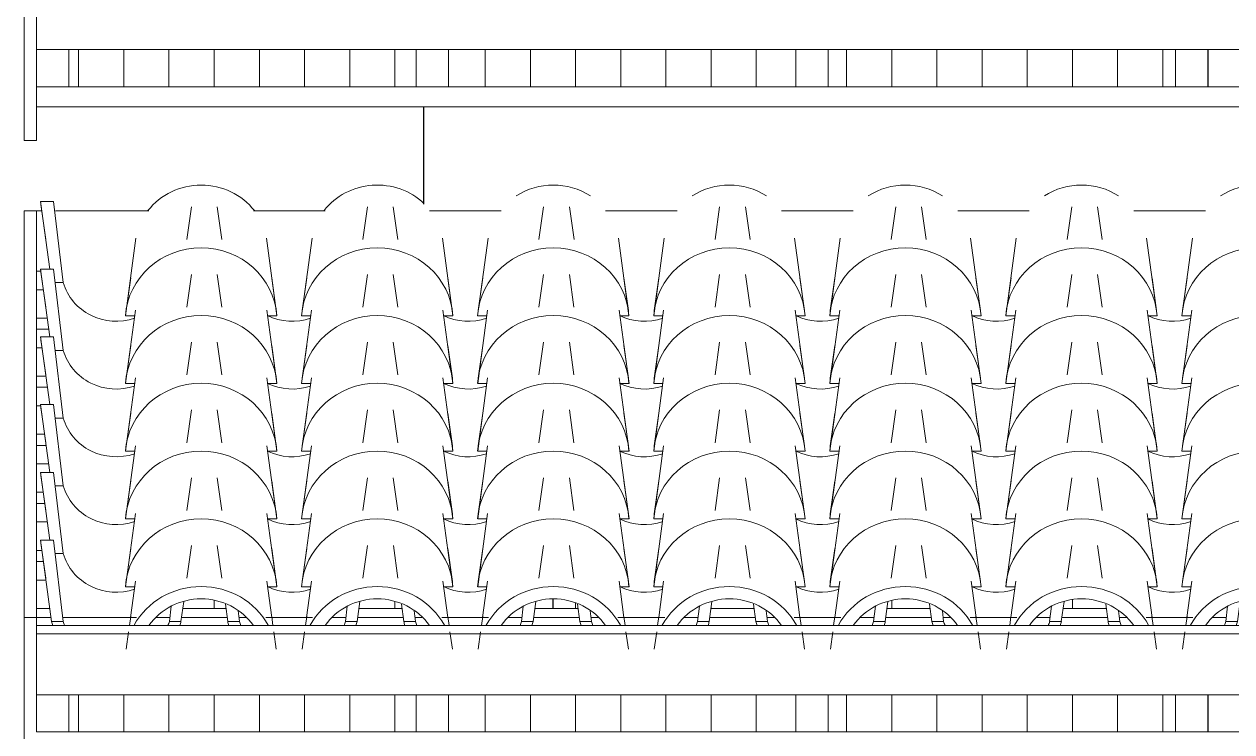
# Model space of a CAD drawing. Header units: millimetres. Extents: x -23755 to 62003, y -3000 to 6760.
# Drawn here: x 26738 to 28609, y 2606 to 3703 of the extents above; entities that cross this region are included whole.
import ezdxf

# ---------------------------------------------------------------- set-up
doc = ezdxf.new("R2010")
doc.units = ezdxf.units.MM
for name, color, linetype, lineweight in [('A-GLAZ-CURT', 52, 'Continuous', 9), ('A-GLAZ-CWMG', 51, 'Continuous', 9), ('A-ROOF', 132, 'Continuous', 9), ('A-ROOF-OTLN', 132, 'Continuous', 9), ('A-ROOF-PATT', 132, 'Continuous', 9), ('A-WALL', 113, 'Continuous', 25), ('S-COLS', 52, 'Continuous', 25)]:
    doc.layers.add(name, color=color, linetype=linetype, lineweight=lineweight)

# ---------------------------------------------------------------- blocks, each defined once
blk = doc.blocks.new('Rectangular Mullion - Ripa-3577153-FACHADA FRONTAL')
at = {"layer": 'A-GLAZ-CWMG'}
for p, q in [((-8248.4, 3320.1), (-8255.4, 3320.1)), ((-8244.5, 3291.4), (-8255.4, 3291.4))]:
    blk.add_line(p, q, dxfattribs=at)
blk = doc.blocks.new('Rectangular Mullion - Ripa-3577161-FACHADA FRONTAL')
at = {"layer": 'A-GLAZ-CWMG'}
for p, q in [((-8234.5, 2797.3), (-8255.4, 2797.3)), ((-7961.7, 2797.3), (-8028.7, 2797.3)), ((-7688.9, 2797.3), (-7755.8, 2797.3)), ((-7416, 2797.3), (-7483, 2797.3)), ((-7143.2, 2797.3), (-7210.2, 2797.3)), ((-6870.4, 2797.3), (-6937.4, 2797.3)), ((-6597.6, 2797.3), (-6664.5, 2797.3))]:
    blk.add_line(p, q, dxfattribs=at)
blk = doc.blocks.new('Rectangular Mullion - Ripa-V257-FACHADA FRONTAL')
at = {"layer": 'A-GLAZ-CWMG'}
for p, q in [((-8246.7, 2887.3), (-8255.4, 2887.3)), ((-8244.3, 2870.1), (-8255.4, 2870.1)), ((-8240.5, 2841.4), (-8255.4, 2841.4))]:
    blk.add_line(p, q, dxfattribs=at)
blk = doc.blocks.new('Rectangular Mullion - Ripa-V258-FACHADA FRONTAL')
at = {"layer": 'A-GLAZ-CWMG'}
for p, q in [((-8244.6, 2977.3), (-8255.4, 2977.3)), ((-8242.3, 2960.1), (-8255.4, 2960.1)), ((-8238.4, 2931.4), (-8255.4, 2931.4))]:
    blk.add_line(p, q, dxfattribs=at)
blk = doc.blocks.new('Rectangular Mullion - Ripa-V259-FACHADA FRONTAL')
at = {"layer": 'A-GLAZ-CWMG'}
for p, q in [((-8242.6, 3067.3), (-8255.4, 3067.3)), ((-8240.3, 3050.1), (-8255.4, 3050.1)), ((-8236.4, 3021.4), (-8255.4, 3021.4))]:
    blk.add_line(p, q, dxfattribs=at)
blk = doc.blocks.new('Rectangular Mullion - Ripa-V260-FACHADA FRONTAL')
at = {"layer": 'A-GLAZ-CWMG'}
for p, q in [((-8240.6, 3157.3), (-8255.4, 3157.3)), ((-8238.3, 3140.1), (-8255.4, 3140.1)), ((-8248.6, 3111.4), (-8255.4, 3111.4))]:
    blk.add_line(p, q, dxfattribs=at)
blk = doc.blocks.new('Rectangular Mullion - Ripa-V261-FACHADA FRONTAL')
at = {"layer": 'A-GLAZ-CWMG'}
for p, q in [((-8238.6, 3247.3), (-8255.4, 3247.3)), ((-8236.2, 3230.1), (-8255.4, 3230.1)), ((-8246.5, 3201.4), (-8255.4, 3201.4))]:
    blk.add_line(p, q, dxfattribs=at)
blk = doc.blocks.new('Rectangular Mullion - Caibro-3577202-FACHADA FRONTAL')
at = {"layer": 'A-GLAZ-CWMG'}
for p, q in [((-8255.4, 2663.5), (-8255.4, 2606)), ((-8205.4, 2663.5), (-8255.4, 2663.5)), ((-8205.4, 2606), (-8205.4, 2663.5)), ((-8255.4, 2606), (-8205.4, 2606))]:
    blk.add_line(p, q, dxfattribs=at)
blk = doc.blocks.new('Rectangular Mullion - Caibro-3577222-FACHADA FRONTAL')
at = {"layer": 'A-GLAZ-CWMG'}
for p, q in [((-7667, 2663.5), (-7667, 2606)), ((-7617, 2663.5), (-7667, 2663.5)), ((-7617, 2606), (-7617, 2663.5)), ((-7667, 2606), (-7617, 2606))]:
    blk.add_line(p, q, dxfattribs=at)
blk = doc.blocks.new('Rectangular Mullion - Caibro-3577386-FACHADA FRONTAL')
at = {"layer": 'A-GLAZ-CWMG'}
for p, q in [((-8255.4, 5535.5), (-8240.9, 5535.5)), ((-8205.4, 3663.5), (-8255.4, 3663.5)), ((-8205.4, 3606), (-8205.4, 3663.5)), ((-8255.4, 3606), (-8205.4, 3606))]:
    blk.add_line(p, q, dxfattribs=at)
blk = doc.blocks.new('Rectangular Mullion - Caibro-3577406-FACHADA FRONTAL')
at = {"layer": 'A-GLAZ-CWMG'}
for p, q in [((-7667, 3663.5), (-7667, 3606)), ((-7617, 3663.5), (-7667, 3663.5)), ((-7617, 3606), (-7617, 3663.5)), ((-7667, 3606), (-7617, 3606))]:
    blk.add_line(p, q, dxfattribs=at)
blk = doc.blocks.new('COLONIAL BASE - COLONIAL BASE-3578828-FACHADA FRONTAL')
at = {"layer": 'A-GLAZ-CURT'}
for p, q in [((-7702.3, 2895), (-7695.2, 2844.2)), ((-7476.7, 2844.2), (-7469.5, 2895)), ((-7563.9, 2783.5), (-7556.3, 2839.6)), ((-7352.6, 2839.6), (-7345, 2783.5)), ((-7485.7, 2777.3), (-7481.5, 2808.1)), ((-7689.8, 2804.2), (-7686.1, 2777.3)), ((-7668.1, 2777.3), (-7670, 2793.5)), ((-7503.8, 2777.3), (-7500.9, 2800.8)), ((-7686.1, 2777.3), (-7668.1, 2777.3)), ((-7563.7, 2785), (-7565.7, 2770.8)), ((-7503.8, 2777.3), (-7485.7, 2777.3)), ((-7343.2, 2770.8), (-7345.2, 2785)), ((-7567, 2761.1), (-7570.8, 2734.2)), ((-7338, 2734.2), (-7341.8, 2761.1))]:
    blk.add_line(p, q, dxfattribs=at)
for centre, major_axis, start_param, end_param in [((-7454.4, 2718.8), (117.5, 0), 0.484254, 2.657338), ((-7454.4, 2718.8), (97.5, 0), 0.592752, 2.548841), ((-7585.9, 2799.1), (102.8, 0), 3.36491, 3.43477), ((-7585.9, 2799.1), (85.3, 0), 3.411763, 3.497793), ((-7585.9, 2799.1), (85.3, 0), 5.926985, 6.013015), ((-7585.9, 2799.1), (102.8, 0), 5.990008, 6.059868)]:
    blk.add_ellipse(centre, major_axis=major_axis, ratio=0.957826, start_param=start_param, end_param=end_param, dxfattribs=at)
blk = doc.blocks.new('COLONIAL BASE - COLONIAL BASE-V294-FACHADA FRONTAL')
at = {"layer": 'A-GLAZ-CURT'}
for p, q in [((-7156.7, 3000), (-7149.6, 2949.2)), ((-6931, 2949.2), (-6923.9, 3000)), ((-7026, 2831), (-7010.7, 2944.6)), ((-6806.9, 2944.6), (-6791.5, 2831)), ((-7018, 2890), (-7025.2, 2839.2)), ((-6792.4, 2839.2), (-6799.5, 2890)), ((-7011.8, 2831), (-7026, 2831)), ((-6791.5, 2831), (-6805.7, 2831))]:
    blk.add_line(p, q, dxfattribs=at)
for centre, major_axis, start_param, end_param in [((-6908.8, 2823.8), (117.5, 0), 0.063873, 3.077719), ((-7040.3, 2904.1), (85.3, 0), 4.243309, 5.049711)]:
    blk.add_ellipse(centre, major_axis=major_axis, ratio=0.957826, start_param=start_param, end_param=end_param, dxfattribs=at)
blk = doc.blocks.new('COLONIAL BASE - COLONIAL BASE-V295-FACHADA FRONTAL')
at = {"layer": 'A-GLAZ-CURT'}
for p, q in [((-5519.8, 3420), (-5512.6, 3369.2)), ((-5294.1, 3369.2), (-5287, 3420)), ((-5389.1, 3251), (-5372.9, 3371.1)), ((-5170.9, 3371.1), (-5154.6, 3251)), ((-5381.1, 3310), (-5388.3, 3259.2)), ((-5155.5, 3259.2), (-5162.6, 3310)), ((-5374.9, 3251), (-5389.1, 3251)), ((-5154.6, 3251), (-5168.8, 3251))]:
    blk.add_line(p, q, dxfattribs=at)
for centre, major_axis, start_param, end_param in [((-5271.9, 3355.1), (102.8, 0), 0.976784, 2.164808), ((-5271.9, 3243.8), (117.5, 0), 0.063873, 3.077719), ((-5403.4, 3324.1), (85.3, 0), 4.243309, 5.049711)]:
    blk.add_ellipse(centre, major_axis=major_axis, ratio=0.957826, start_param=start_param, end_param=end_param, dxfattribs=at)
blk = doc.blocks.new('COLONIAL BASE - COLONIAL BASE-V297-FACHADA FRONTAL')
at = {"layer": 'A-GLAZ-CURT'}
for p, q in [((-7975.1, 3420), (-7968, 3369.2)), ((-7749.5, 3369.2), (-7742.4, 3420)), ((-7844.5, 3251), (-7828.2, 3371.1)), ((-7626.2, 3371.1), (-7610, 3251)), ((-7836.5, 3310), (-7843.6, 3259.2)), ((-7610.9, 3259.2), (-7618, 3310)), ((-7830.3, 3251), (-7844.5, 3251)), ((-7610, 3251), (-7624.2, 3251))]:
    blk.add_line(p, q, dxfattribs=at)
for centre, major_axis, start_param, end_param in [((-7727.2, 3355.1), (102.8, 0), 0.790115, 2.501753), ((-7727.2, 3243.8), (117.5, 0), 0.063873, 3.077719), ((-7858.8, 3324.1), (85.3, 0), 4.243309, 5.049711)]:
    blk.add_ellipse(centre, major_axis=major_axis, ratio=0.957826, start_param=start_param, end_param=end_param, dxfattribs=at)
blk = doc.blocks.new('COLONIAL BASE - COLONIAL BASE-V304-FACHADA FRONTAL')
at = {"layer": 'A-GLAZ-CURT'}
for p, q in [((-8228.8, 2903.2), (-8248.8, 2903.2)), ((-8248.8, 2903.2), (-8231.8, 2777.3)), ((-8213.7, 2777.3), (-8228.8, 2903.2)), ((-8248, 2895), (-8240.8, 2844.2)), ((-8022.3, 2844.2), (-8015.2, 2895)), ((-8109.5, 2783.5), (-8101.9, 2839.6)), ((-7898.2, 2839.6), (-7890.6, 2783.5)), ((-8031.4, 2777.3), (-8027.2, 2808.1)), ((-8049.4, 2777.3), (-8046.6, 2800.8)), ((-8231.8, 2777.3), (-8213.7, 2777.3)), ((-8109.3, 2785), (-8111.3, 2770.8)), ((-8049.4, 2777.3), (-8031.4, 2777.3)), ((-7888.8, 2770.8), (-7890.8, 2785)), ((-8112.7, 2761.1), (-8116.5, 2734.2)), ((-7883.7, 2734.2), (-7887.4, 2761.1))]:
    blk.add_line(p, q, dxfattribs=at)
for centre, major_axis, start_param, end_param in [((-8131.6, 2910.4), (117.5, 0), 3.205466, 3.30048), ((-8000.1, 2718.8), (117.5, 0), 0.484254, 2.657338), ((-8000.1, 2718.8), (97.5, 0), 0.592752, 2.548841), ((-8131.6, 2799.1), (102.8, 0), 3.36491, 3.43477), ((-8131.6, 2799.1), (85.3, 0), 3.411763, 3.497793), ((-8131.6, 2799.1), (85.3, 0), 5.926985, 6.013015), ((-8131.6, 2799.1), (102.8, 0), 5.990008, 6.059868)]:
    blk.add_ellipse(centre, major_axis=major_axis, ratio=0.957826, start_param=start_param, end_param=end_param, dxfattribs=at)
blk = doc.blocks.new('COLONIAL BASE - COLONIAL BASE-V305-FACHADA FRONTAL')
at = {"layer": 'A-GLAZ-CURT'}
for p, q in [((-8228.8, 3008.2), (-8248.8, 3008.2)), ((-8248.8, 3008.2), (-8234.6, 2903.2)), ((-8248, 3000), (-8240.8, 2949.2)), ((-8213.7, 2882.3), (-8228.8, 3008.2)), ((-8022.3, 2949.2), (-8015.2, 3000)), ((-8117.3, 2831), (-8101.9, 2944.6)), ((-7898.2, 2944.6), (-7882.8, 2831)), ((-8225.5, 2882.3), (-8213.7, 2882.3)), ((-8109.3, 2890), (-8116.5, 2839.2)), ((-7883.7, 2839.2), (-7890.8, 2890)), ((-8103.1, 2831), (-8117.3, 2831)), ((-7882.8, 2831), (-7897, 2831))]:
    blk.add_line(p, q, dxfattribs=at)
for centre, major_axis, start_param, end_param in [((-8131.6, 3015.4), (117.5, 0), 3.205466, 3.30048), ((-8000.1, 2823.8), (117.5, 0), 0.063873, 3.077719), ((-8131.6, 2904.1), (85.3, 0), 3.411763, 5.049711)]:
    blk.add_ellipse(centre, major_axis=major_axis, ratio=0.957826, start_param=start_param, end_param=end_param, dxfattribs=at)
blk = doc.blocks.new('COLONIAL BASE - COLONIAL BASE-V306-FACHADA FRONTAL')
at = {"layer": 'A-GLAZ-CURT'}
for p, q in [((-8228.8, 3428.2), (-8248.8, 3428.2)), ((-8248.8, 3428.2), (-8234.6, 3323.2)), ((-8213.7, 3302.3), (-8228.8, 3428.2)), ((-8248, 3420), (-8240.8, 3369.2)), ((-8022.3, 3369.2), (-8015.2, 3420)), ((-8117.3, 3251), (-8101.1, 3371.1)), ((-7899.1, 3371.1), (-7882.8, 3251)), ((-8225.5, 3302.3), (-8213.7, 3302.3)), ((-8109.3, 3310), (-8116.5, 3259.2)), ((-7883.7, 3259.2), (-7890.8, 3310)), ((-8103.1, 3251), (-8117.3, 3251)), ((-7882.8, 3251), (-7897, 3251))]:
    blk.add_line(p, q, dxfattribs=at)
for centre, major_axis, start_param, end_param in [((-8000.1, 3355.1), (102.8, 0), 0.63984, 2.501753), ((-8131.6, 3435.4), (117.5, 0), 3.205466, 3.30048), ((-8000.1, 3243.8), (117.5, 0), 0.063873, 3.077719), ((-8131.6, 3324.1), (85.3, 0), 3.411763, 5.049711)]:
    blk.add_ellipse(centre, major_axis=major_axis, ratio=0.957826, start_param=start_param, end_param=end_param, dxfattribs=at)

msp = doc.modelspace()

# ---------------------------------------------------------------- hatches: boundary and pattern name
at = {"layer": 'A-ROOF-PATT'}
h = msp.add_hatch(dxfattribs=at)
h.set_pattern_fill('FP_43', color=256, style=0, pattern_type=2)
h.set_pattern_definition([(90, (35012.05, 1218.73), (-70, 4e-15), [])])
h.paths.add_polyline_path([(31454.404, 3606.037), (31463.334, 3606.037), (31463.334, 3663.61), (30925.001, 3663.507), (30925.001, 3606.037), (31409.342, 3606.037)])
h.paths.add_polyline_path([(26806.667, 3606.037), (27345.001, 3606.037), (27345.001, 3663.61), (26806.667, 3663.507)])
h.paths.add_polyline_path([(37346.667, 3606.037), (37346.667, 3663.61), (36808.334, 3663.507), (36808.334, 3606.037), (37312.432, 3606.037)])
h.paths.add_polyline_path([(36591.444, 3606.037), (36758.334, 3606.037), (36758.334, 3663.61), (36220.001, 3663.507), (36220.001, 3606.037), (36411.197, 3606.037)])
h.paths.add_polyline_path([(27395.001, 3606.037), (27933.334, 3606.037), (27933.334, 3663.61), (27395.001, 3663.507)])
h.paths.add_polyline_path([(36050.703, 3606.037), (36170.001, 3606.037), (36170.001, 3663.61), (35631.667, 3663.507), (35631.667, 3606.037), (35870.456, 3606.037)])
h.paths.add_polyline_path([(27983.334, 3606.037), (28521.667, 3606.037), (28521.667, 3663.61), (27983.334, 3663.507), (27983.334, 3610.243)])
h.paths.add_polyline_path([(35509.962, 3606.037), (35581.667, 3606.037), (35581.667, 3663.61), (35043.334, 3663.507), (35043.334, 3606.037), (35329.715, 3606.037)])
h.paths.add_polyline_path([(31513.334, 3606.037), (32051.667, 3606.037), (32051.667, 3663.61), (31513.334, 3663.507), (31513.334, 3610.243)])
h.paths.add_polyline_path([(34993.334, 3606.037), (34993.334, 3663.61), (34455.001, 3663.507), (34455.001, 3606.037), (34969.221, 3606.037)])
h.paths.add_polyline_path([(30875.001, 3606.037), (30875.001, 3663.61), (30336.667, 3663.507), (30336.667, 3606.037), (30868.601, 3606.037)])
h.paths.add_polyline_path([(28571.667, 3606.037), (29110.001, 3606.037), (29110.001, 3663.61), (28571.667, 3663.507), (28571.667, 3610.243)])
h.paths.add_polyline_path([(34405.001, 3606.037), (34405.001, 3663.61), (33866.667, 3663.507), (33866.667, 3606.037), (34383.418, 3606.037)])
h.paths.add_polyline_path([(29160.001, 3606.037), (29698.334, 3606.037), (29698.334, 3663.61), (29160.001, 3663.507), (29160.001, 3610.243)])
h.paths.add_polyline_path([(33816.667, 3606.037), (33816.667, 3663.61), (33278.334, 3663.507), (33278.334, 3606.037), (33797.615, 3606.037)])
h.paths.add_polyline_path([(32101.667, 3606.037), (32640.001, 3606.037), (32640.001, 3663.61), (32101.667, 3663.507), (32101.667, 3610.243)])
h.paths.add_polyline_path([(33228.334, 3606.037), (33228.334, 3663.61), (32690.001, 3663.507), (32690.001, 3606.037), (33211.812, 3606.037)])
h.paths.add_polyline_path([(29748.334, 3606.037), (30286.667, 3606.037), (30286.667, 3663.61), (29748.334, 3663.507), (29748.334, 3610.243)])
h.paths.add_polyline_path([(27315.534, 3806.761), (27308.722, 3809.291), (27284.802, 3812.158), (27260.778, 3809.279), (27257.678, 3808.115), (27258.033, 3806.761), (27314.004, 3806.761)])
h.paths.add_polyline_path([(26984.674, 3806.761), (27041.183, 3807.336), (27036.006, 3809.279), (27011.982, 3812.158), (26987.958, 3809.279), (26984.857, 3808.115)])
h = msp.add_hatch(dxfattribs=at)
h.set_pattern_fill('FP_44', color=256, style=0, pattern_type=2)
h.set_pattern_definition([(90, (35012.05, 741.67), (-70, 4e-15), [])])
h.paths.add_polyline_path([(33617.368, 2606.037), (33816.667, 2606.037), (33816.667, 2663.61), (33278.334, 2663.507), (33278.334, 2606.037), (33572.306, 2606.037)])
h.paths.add_polyline_path([(30925.001, 2606.037), (31463.334, 2606.037), (31463.334, 2663.61), (30925.001, 2663.507), (30925.001, 2635.065)])
h.paths.add_polyline_path([(37346.667, 2606.037), (37346.667, 2663.61), (36808.334, 2663.507), (36808.334, 2606.037), (37312.432, 2606.037)])
h.paths.add_polyline_path([(30875.001, 2606.037), (30875.001, 2663.61), (30336.667, 2663.507), (30336.667, 2606.037), (30868.601, 2606.037)])
h.paths.add_polyline_path([(26806.667, 2606.037), (27345.001, 2606.037), (27345.001, 2663.61), (26806.667, 2663.507)])
h.paths.add_polyline_path([(27395.001, 2606.037), (27933.334, 2606.037), (27933.334, 2663.61), (27395.001, 2663.507)])
h.paths.add_polyline_path([(35149.468, 2606.037), (35581.667, 2606.037), (35581.667, 2663.61), (35043.334, 2663.507), (35043.334, 2606.037), (35104.406, 2606.037)])
h.paths.add_polyline_path([(27983.334, 2606.037), (28521.667, 2606.037), (28521.667, 2663.61), (27983.334, 2663.507), (27983.334, 2635.065)])
h.paths.add_polyline_path([(33228.334, 2606.037), (33228.334, 2663.61), (32690.001, 2663.507), (32690.001, 2606.037), (33211.812, 2606.037)])
h.paths.add_polyline_path([(32626.009, 2606.037), (32640.001, 2606.037), (32640.001, 2663.61), (32101.667, 2663.507), (32101.667, 2606.037), (32535.886, 2606.037)])
h.paths.add_polyline_path([(36758.334, 2606.037), (36758.334, 2663.61), (36220.001, 2663.507), (36220.001, 2606.037), (36726.629, 2606.037)])
h.paths.add_polyline_path([(33866.667, 2606.037), (34405.001, 2606.037), (34405.001, 2663.61), (33866.667, 2663.507), (33866.667, 2635.065)])
h.paths.add_polyline_path([(28571.667, 2606.037), (29110.001, 2606.037), (29110.001, 2663.61), (28571.667, 2663.507), (28571.667, 2635.065)])
h.paths.add_polyline_path([(31513.334, 2606.037), (32051.667, 2606.037), (32051.667, 2663.61), (31513.334, 2663.507), (31513.334, 2635.065)])
h.paths.add_polyline_path([(35631.667, 2606.037), (36170.001, 2606.037), (36170.001, 2663.61), (35631.667, 2663.507), (35631.667, 2635.065)])
h.paths.add_polyline_path([(29160.001, 2606.037), (29698.334, 2606.037), (29698.334, 2663.61), (29160.001, 2663.507), (29160.001, 2635.065)])
h.paths.add_polyline_path([(34993.334, 2606.037), (34993.334, 2663.61), (34455.001, 2663.507), (34455.001, 2606.037), (34969.221, 2606.037)])
h.paths.add_polyline_path([(29748.334, 2606.037), (30286.667, 2606.037), (30286.667, 2663.61), (29748.334, 2663.507), (29748.334, 2635.065)])
h.paths.add_polyline_path([(32986.503, 2797.327), (33052.391, 2797.595), (33051.491, 2804.237), (33038.057, 2809.279), (33014.033, 2812.158), (32990.009, 2809.279), (32986.908, 2808.115), (32985.448, 2797.327)])
h.paths.add_polyline_path([(26983.396, 2797.327), (27050.339, 2797.595), (27049.44, 2804.237), (27036.006, 2809.279), (27011.982, 2812.158), (26987.958, 2809.279), (26984.857, 2808.115), (26983.433, 2797.595)])
h.paths.add_polyline_path([(37144.734, 2797.327), (37143.799, 2804.237), (37130.365, 2809.279), (37106.341, 2812.158), (37082.317, 2809.279), (37079.216, 2808.115), (37077.755, 2797.327), (37132.185, 2797.327)])
h.paths.add_polyline_path([(27256.217, 2797.327), (27323.16, 2797.595), (27322.26, 2804.237), (27308.722, 2809.291), (27284.802, 2812.158), (27260.778, 2809.279), (27257.678, 2808.115), (27256.253, 2797.595)])
h.paths.add_polyline_path([(27556.667, 2797.327), (27595.98, 2797.595), (27595.081, 2804.237), (27581.647, 2809.279), (27556.667, 2812.043), (27556.667, 2797.595)])
h.paths.add_polyline_path([(27801.858, 2797.327), (27868.801, 2797.595), (27867.901, 2804.237), (27854.468, 2809.279), (27830.443, 2812.158), (27804.401, 2808.521), (27803.319, 2808.115), (27801.894, 2797.595)])
h.paths.add_polyline_path([(33278.334, 2797.327), (33325.211, 2797.595), (33324.312, 2804.237), (33310.878, 2809.279), (33286.854, 2812.158), (33278.334, 2811.137), (33278.334, 2797.595)])
h.paths.add_polyline_path([(36871.914, 2797.327), (36870.978, 2804.237), (36857.545, 2809.279), (36833.52, 2812.158), (36808.334, 2808.842), (36808.334, 2797.327), (36861.815, 2797.327)])
h.paths.add_polyline_path([(36599.093, 2797.327), (36598.158, 2804.237), (36584.724, 2809.279), (36560.7, 2812.158), (36536.676, 2809.279), (36533.575, 2808.115), (36532.114, 2797.327), (36591.444, 2797.327)])
h.paths.add_polyline_path([(28074.679, 2797.327), (28141.621, 2797.595), (28140.722, 2804.237), (28127.288, 2809.279), (28103.264, 2812.158), (28079.24, 2809.279), (28076.139, 2808.115), (28074.715, 2797.595)])
h.paths.add_polyline_path([(28347.499, 2797.327), (28414.442, 2797.595), (28413.542, 2804.237), (28400.109, 2809.279), (28376.084, 2812.158), (28352.06, 2809.279), (28348.96, 2808.115), (28347.535, 2797.595)])
h.paths.add_polyline_path([(28620.32, 2797.327), (28687.262, 2797.595), (28686.363, 2804.237), (28672.929, 2809.279), (28648.905, 2812.158), (28624.881, 2809.279), (28621.78, 2808.115), (28620.356, 2797.595)])
h.paths.add_polyline_path([(32779.606, 2797.327), (32778.671, 2804.237), (32765.237, 2809.279), (32741.213, 2812.158), (32716.133, 2808.883), (32714.088, 2808.115), (32712.627, 2797.327), (32765.267, 2797.327)])
h.paths.add_polyline_path([(36326.273, 2797.327), (36325.337, 2804.237), (36311.903, 2809.279), (36287.879, 2812.158), (36263.855, 2809.279), (36260.755, 2808.115), (36259.294, 2797.327), (36321.073, 2797.327)])
h.paths.add_polyline_path([(36053.452, 2797.327), (36052.517, 2804.237), (36039.083, 2809.279), (36015.059, 2812.158), (35991.035, 2809.279), (35987.934, 2808.115), (35986.473, 2797.327), (36050.703, 2797.327)])
h.paths.add_polyline_path([(28893.14, 2797.327), (28960.083, 2797.595), (28959.183, 2804.237), (28945.75, 2809.279), (28921.725, 2812.158), (28897.701, 2809.279), (28894.601, 2808.115), (28893.176, 2797.595)])
h.paths.add_polyline_path([(29165.961, 2797.327), (29232.903, 2797.595), (29232.004, 2804.237), (29218.57, 2809.279), (29194.546, 2812.158), (29170.522, 2809.279), (29167.421, 2808.115), (29165.997, 2797.595)])
h.paths.add_polyline_path([(32506.786, 2797.327), (32505.85, 2804.237), (32490.824, 2809.469), (32468.392, 2812.158), (32444.368, 2809.279), (32441.267, 2808.115), (32439.807, 2797.327), (32492.446, 2797.327)])
h.paths.add_polyline_path([(35780.632, 2797.327), (35779.696, 2804.237), (35766.262, 2809.279), (35742.238, 2812.158), (35718.214, 2809.279), (35715.114, 2808.115), (35713.653, 2797.327), (35780.332, 2797.327)])
h.paths.add_polyline_path([(29438.781, 2797.327), (29505.724, 2797.595), (29504.824, 2804.237), (29491.391, 2809.279), (29467.366, 2812.158), (29443.342, 2809.279), (29440.242, 2808.115), (29438.817, 2797.595)])
h.paths.add_polyline_path([(33531.089, 2797.327), (33598.032, 2797.595), (33597.132, 2804.237), (33583.698, 2809.279), (33559.674, 2812.158), (33535.65, 2809.279), (33532.55, 2808.115), (33531.125, 2797.595)])
h.paths.add_polyline_path([(29748.334, 2797.327), (29778.544, 2797.595), (29777.645, 2804.237), (29764.211, 2809.279), (29748.334, 2811.182), (29748.334, 2797.595)])
h.paths.add_polyline_path([(29984.422, 2797.327), (30051.365, 2797.595), (30050.466, 2804.237), (30037.032, 2809.279), (30012.427, 2812.089), (29988.983, 2809.279), (29985.883, 2808.115), (29984.458, 2797.595)])
h.paths.add_polyline_path([(32233.965, 2797.327), (32233.03, 2804.237), (32219.596, 2809.279), (32195.572, 2812.158), (32171.547, 2809.279), (32168.447, 2808.115), (32166.986, 2797.327), (32219.626, 2797.327)])
h.paths.add_polyline_path([(35507.811, 2797.327), (35506.876, 2804.237), (35493.442, 2809.279), (35469.418, 2812.158), (35445.394, 2809.279), (35442.293, 2808.115), (35440.832, 2797.327), (35493.472, 2797.327)])
h.paths.add_polyline_path([(33803.909, 2797.327), (33816.667, 2797.595), (33816.667, 2810.261), (33808.47, 2809.279), (33805.37, 2808.115), (33803.945, 2797.595)])
h.paths.add_polyline_path([(35234.991, 2797.327), (35234.055, 2804.237), (35220.621, 2809.279), (35194.53, 2811.91), (35172.573, 2809.279), (35169.473, 2808.115), (35168.012, 2797.327), (35220.651, 2797.327)])
h.paths.add_polyline_path([(30257.243, 2797.327), (30286.667, 2797.595), (30286.667, 2812.057), (30285.828, 2812.158), (30261.804, 2809.279), (30258.703, 2808.115), (30257.279, 2797.595)])
h.paths.add_polyline_path([(30530.063, 2797.327), (30597.006, 2797.595), (30596.107, 2804.237), (30582.673, 2809.279), (30558.649, 2812.158), (30534.624, 2809.279), (30531.524, 2808.115), (30530.099, 2797.595)])
h.paths.add_polyline_path([(30802.884, 2797.327), (30869.826, 2797.595), (30868.601, 2804.359), (30855.493, 2809.279), (30831.469, 2812.158), (30807.445, 2809.279), (30804.344, 2808.115), (30802.92, 2797.595)])
h.paths.add_polyline_path([(34962.17, 2797.327), (34961.235, 2804.237), (34947.801, 2809.279), (34923.777, 2812.158), (34899.753, 2809.279), (34896.652, 2808.115), (34895.191, 2797.327), (34947.831, 2797.327)])
h.paths.add_polyline_path([(34689.35, 2797.327), (34688.414, 2804.237), (34674.98, 2809.279), (34650.956, 2812.158), (34626.932, 2809.279), (34623.832, 2808.115), (34622.371, 2797.327), (34675.01, 2797.327)])
h.paths.add_polyline_path([(31961.145, 2797.327), (31960.209, 2804.237), (31946.775, 2809.279), (31922.751, 2812.158), (31898.727, 2809.279), (31895.626, 2808.115), (31894.166, 2797.327), (31946.805, 2797.327)])
h.paths.add_polyline_path([(31348.525, 2797.327), (31415.467, 2797.595), (31414.568, 2804.237), (31401.134, 2809.279), (31377.11, 2812.158), (31353.086, 2809.279), (31349.985, 2808.115), (31348.561, 2797.595)])
h.paths.add_polyline_path([(34143.709, 2797.327), (34142.773, 2804.237), (34129.339, 2809.279), (34105.315, 2812.158), (34081.291, 2809.279), (34078.191, 2808.115), (34076.73, 2797.327), (34129.369, 2797.327)])
h.paths.add_polyline_path([(33870.888, 2797.327), (33869.953, 2804.237), (33866.667, 2805.47), (33866.667, 2797.327)])
h.paths.add_polyline_path([(31621.345, 2797.327), (31688.288, 2797.595), (31687.389, 2804.237), (31673.955, 2809.279), (31649.931, 2812.158), (31625.906, 2809.279), (31622.806, 2808.115), (31621.381, 2797.595)])

# ---------------------------------------------------------------- linework, layer by layer
at = {"layer": 'A-ROOF'}
for p, q in [((26756.667, 3606.037), (37396.667, 3606.037)), ((37396.667, 3574.716), (26756.667, 3574.716)), ((26756.667, 2606.037), (37396.667, 2606.037))]:
    msp.add_line(p, q, dxfattribs=at)
at = {"layer": 'A-ROOF-OTLN'}
for p, q in [((26737.667, 5685.522), (26737.667, 3522.515)), ((26756.667, 3522.515), (26756.667, 5685.522)), ((37396.667, 3663.61), (26756.667, 3663.61)), ((26737.667, 3522.515), (26756.667, 3522.515)), ((26737.667, 3413.522), (26765.207, 3413.522)), ((26737.667, 3413.522), (26737.667, 2522.515)), ((26756.667, 2663.61), (26756.667, 3413.522)), ((26786.208, 3413.522), (26931.04, 3413.522)), ((27092.924, 3413.522), (27203.86, 3413.522)), ((27365.745, 3413.522), (27476.681, 3413.522)), ((27638.565, 3413.522), (27749.501, 3413.522)), ((27911.386, 3413.522), (28022.322, 3413.522)), ((28184.206, 3413.522), (28295.142, 3413.522)), ((28457.027, 3413.522), (28567.963, 3413.522)), ((26779.424, 2783.522), (26737.667, 2783.522)), ((37396.667, 2770.822), (26756.667, 2770.822)), ((26911.806, 2783.522), (26798.271, 2783.522)), ((26962.699, 2783.522), (26942.427, 2783.522)), ((27052.245, 2783.522), (26981.527, 2783.522)), ((27081.536, 2783.522), (27071.092, 2783.522)), ((27184.626, 2783.522), (27112.173, 2783.522)), ((27235.52, 2783.522), (27215.248, 2783.522)), ((27325.065, 2783.522), (27254.348, 2783.522)), ((27353.784, 2783.522), (27343.912, 2783.522)), ((27457.447, 2783.522), (27384.994, 2783.522)), ((27508.34, 2783.522), (27488.068, 2783.522)), ((27597.886, 2783.522), (27527.168, 2783.522)), ((27627.177, 2783.522), (27616.733, 2783.522)), ((27730.267, 2783.522), (27657.814, 2783.522)), ((27781.161, 2783.522), (27760.889, 2783.522)), ((27870.706, 2783.522), (27799.989, 2783.522)), ((27899.998, 2783.522), (27889.553, 2783.522)), ((28003.088, 2783.522), (27930.635, 2783.522)), ((28053.981, 2783.522), (28033.709, 2783.522)), ((28143.527, 2783.522), (28072.809, 2783.522)), ((28172.818, 2783.522), (28162.374, 2783.522)), ((28275.908, 2783.522), (28203.456, 2783.522)), ((28326.802, 2783.522), (28306.53, 2783.522)), ((28416.347, 2783.522), (28345.63, 2783.522)), ((28445.639, 2783.522), (28435.266, 2783.522)), ((28548.729, 2783.522), (28476.276, 2783.522)), ((28599.622, 2783.522), (28579.35, 2783.522)), ((37396.667, 2758.122), (26756.667, 2758.122)), ((37396.667, 2663.61), (26756.667, 2663.61))]:
    msp.add_line(p, q, dxfattribs=at)
at = {"layer": 'A-WALL'}
msp.add_line((27356.667, 3574.716), (27356.667, 3423.747), dxfattribs=at)
at = {"layer": 'S-COLS'}
msp.add_line((27556.667, 2812.043), (27556.667, 2797.595), dxfattribs=at)

# ---------------------------------------------------------------- block references
at = {"layer": 'A-GLAZ-CURT'}
for name, p in [('COLONIAL BASE - COLONIAL BASE-V306-FACHADA FRONTAL', (35012.047, 0)), ('COLONIAL BASE - COLONIAL BASE-V297-FACHADA FRONTAL', (35012.047, 0)), ('COLONIAL BASE - COLONIAL BASE-V295-FACHADA FRONTAL', (32829.483, 0)), ('COLONIAL BASE - COLONIAL BASE-V295-FACHADA FRONTAL', (33102.304, 0)), ('COLONIAL BASE - COLONIAL BASE-V295-FACHADA FRONTAL', (33375.124, 0)), ('COLONIAL BASE - COLONIAL BASE-V295-FACHADA FRONTAL', (33647.945, 0)), ('COLONIAL BASE - COLONIAL BASE-V295-FACHADA FRONTAL', (33920.765, 0)), ('COLONIAL BASE - COLONIAL BASE-V305-FACHADA FRONTAL', (35012.047, 315)), ('COLONIAL BASE - COLONIAL BASE-V294-FACHADA FRONTAL', (34193.586, 315)), ('COLONIAL BASE - COLONIAL BASE-V294-FACHADA FRONTAL', (34466.406, 315)), ('COLONIAL BASE - COLONIAL BASE-V294-FACHADA FRONTAL', (34739.227, 315)), ('COLONIAL BASE - COLONIAL BASE-V294-FACHADA FRONTAL', (35012.047, 315)), ('COLONIAL BASE - COLONIAL BASE-V294-FACHADA FRONTAL', (35284.868, 315)), ('COLONIAL BASE - COLONIAL BASE-V294-FACHADA FRONTAL', (35557.688, 315)), ('COLONIAL BASE - COLONIAL BASE-V305-FACHADA FRONTAL', (35012.047, 210)), ('COLONIAL BASE - COLONIAL BASE-V294-FACHADA FRONTAL', (34193.586, 210)), ('COLONIAL BASE - COLONIAL BASE-V294-FACHADA FRONTAL', (34466.406, 210)), ('COLONIAL BASE - COLONIAL BASE-V294-FACHADA FRONTAL', (34739.227, 210)), ('COLONIAL BASE - COLONIAL BASE-V294-FACHADA FRONTAL', (35012.047, 210)), ('COLONIAL BASE - COLONIAL BASE-V294-FACHADA FRONTAL', (35284.868, 210)), ('COLONIAL BASE - COLONIAL BASE-V294-FACHADA FRONTAL', (35557.688, 210)), ('COLONIAL BASE - COLONIAL BASE-V305-FACHADA FRONTAL', (35012.047, 105)), ('COLONIAL BASE - COLONIAL BASE-V294-FACHADA FRONTAL', (34193.586, 105)), ('COLONIAL BASE - COLONIAL BASE-V294-FACHADA FRONTAL', (34466.406, 105)), ('COLONIAL BASE - COLONIAL BASE-V294-FACHADA FRONTAL', (34739.227, 105)), ('COLONIAL BASE - COLONIAL BASE-V294-FACHADA FRONTAL', (35012.047, 105)), ('COLONIAL BASE - COLONIAL BASE-V294-FACHADA FRONTAL', (35284.868, 105)), ('COLONIAL BASE - COLONIAL BASE-V294-FACHADA FRONTAL', (35557.688, 105)), ('COLONIAL BASE - COLONIAL BASE-V305-FACHADA FRONTAL', (35012.047, 0)), ('COLONIAL BASE - COLONIAL BASE-V294-FACHADA FRONTAL', (34193.586, 0)), ('COLONIAL BASE - COLONIAL BASE-V294-FACHADA FRONTAL', (34466.406, 0)), ('COLONIAL BASE - COLONIAL BASE-V294-FACHADA FRONTAL', (34739.227, 0)), ('COLONIAL BASE - COLONIAL BASE-V294-FACHADA FRONTAL', (35012.047, 0)), ('COLONIAL BASE - COLONIAL BASE-V294-FACHADA FRONTAL', (35284.868, 0)), ('COLONIAL BASE - COLONIAL BASE-V294-FACHADA FRONTAL', (35557.688, 0)), ('COLONIAL BASE - COLONIAL BASE-V304-FACHADA FRONTAL', (35012.047, 0)), ('COLONIAL BASE - COLONIAL BASE-3578828-FACHADA FRONTAL', (34739.227, 0)), ('COLONIAL BASE - COLONIAL BASE-3578828-FACHADA FRONTAL', (35012.047, 0)), ('COLONIAL BASE - COLONIAL BASE-3578828-FACHADA FRONTAL', (35284.868, 0)), ('COLONIAL BASE - COLONIAL BASE-3578828-FACHADA FRONTAL', (35557.688, 0)), ('COLONIAL BASE - COLONIAL BASE-3578828-FACHADA FRONTAL', (35830.509, 0)), ('COLONIAL BASE - COLONIAL BASE-3578828-FACHADA FRONTAL', (36103.329, 0))]:
    msp.add_blockref(name, p, dxfattribs=at)
at = {"layer": 'A-GLAZ-CWMG'}
for name, p in [('Rectangular Mullion - Caibro-3577386-FACHADA FRONTAL', (35012.047, 0)), ('Rectangular Mullion - Caibro-3577406-FACHADA FRONTAL', (35012.047, 0)), ('Rectangular Mullion - Caibro-3577406-FACHADA FRONTAL', (35600.38, 0)), ('Rectangular Mullion - Caibro-3577406-FACHADA FRONTAL', (36188.714, 0)), ('Rectangular Mullion - Ripa-3577153-FACHADA FRONTAL', (35012.047, 0)), ('Rectangular Mullion - Ripa-V261-FACHADA FRONTAL', (35012.047, 0)), ('Rectangular Mullion - Ripa-V260-FACHADA FRONTAL', (35012.047, 0)), ('Rectangular Mullion - Ripa-V259-FACHADA FRONTAL', (35012.047, 0)), ('Rectangular Mullion - Ripa-V258-FACHADA FRONTAL', (35012.047, 0)), ('Rectangular Mullion - Ripa-V257-FACHADA FRONTAL', (35012.047, 0)), ('Rectangular Mullion - Ripa-3577161-FACHADA FRONTAL', (35012.047, 0)), ('Rectangular Mullion - Caibro-3577202-FACHADA FRONTAL', (35012.047, 0)), ('Rectangular Mullion - Caibro-3577222-FACHADA FRONTAL', (35012.047, 0)), ('Rectangular Mullion - Caibro-3577222-FACHADA FRONTAL', (35600.38, 0)), ('Rectangular Mullion - Caibro-3577222-FACHADA FRONTAL', (36188.714, 0))]:
    msp.add_blockref(name, p, dxfattribs=at)

doc.saveas('drawing.dxf')
